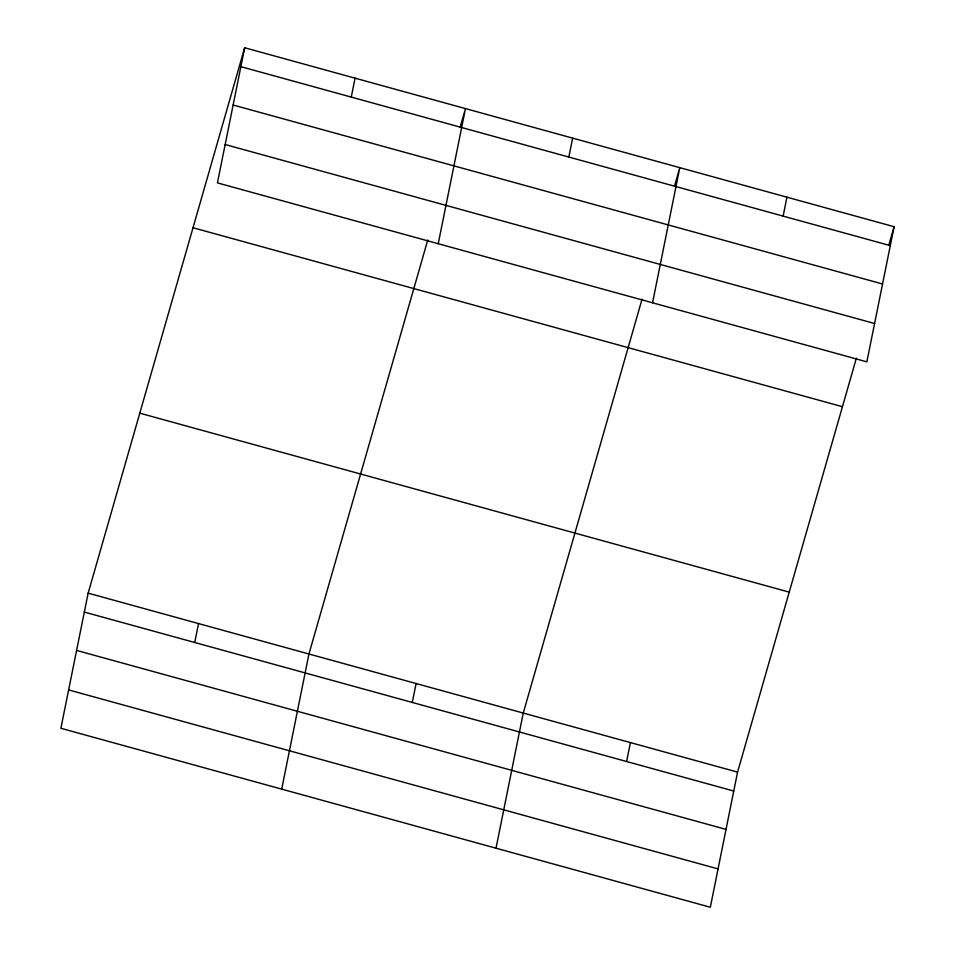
<?xml version="1.0" encoding="UTF-8"?>
<svg xmlns="http://www.w3.org/2000/svg" width="955" height="955" viewBox="0 0 955 955"><rect width="100%" height="100%" fill="white"/><g stroke="black" fill="none" stroke-linecap="round" stroke-linejoin="round"><path stroke-width="1.43" d="M244.671 47.75L217.43 182.882L866.854 361.85L894.107 226.717L244.671 47.75L88.147 593.151L60.893 728.283L710.329 907.25L737.57 772.117L856.384 358.137M194.725 642.488L198.544 623.567M351.261 97.1L355.081 78.179M281.701 789.128L308.943 653.996L427.768 240.015M438.238 243.728L465.479 108.595L460.155 127.17M412.285 702.45L416.105 683.529M568.822 157.05L572.642 138.129M496.015 848.195L523.256 713.063L642.082 299.07M652.552 302.795L679.793 167.662L674.469 186.225M626.599 761.505L630.419 742.584M783.136 216.117L786.944 197.196M888.771 245.292L894.107 226.717M240.863 66.671L890.287 245.638M233.127 105.014L882.563 283.993M225.165 144.527L874.589 323.506M193.017 227.732L842.453 406.699M139.8 413.169L789.224 592.136M88.147 593.151L737.57 772.117M84.327 612.071L733.762 791.038M76.591 650.415L726.027 829.394M68.629 689.928L718.053 868.895"/></g></svg>
